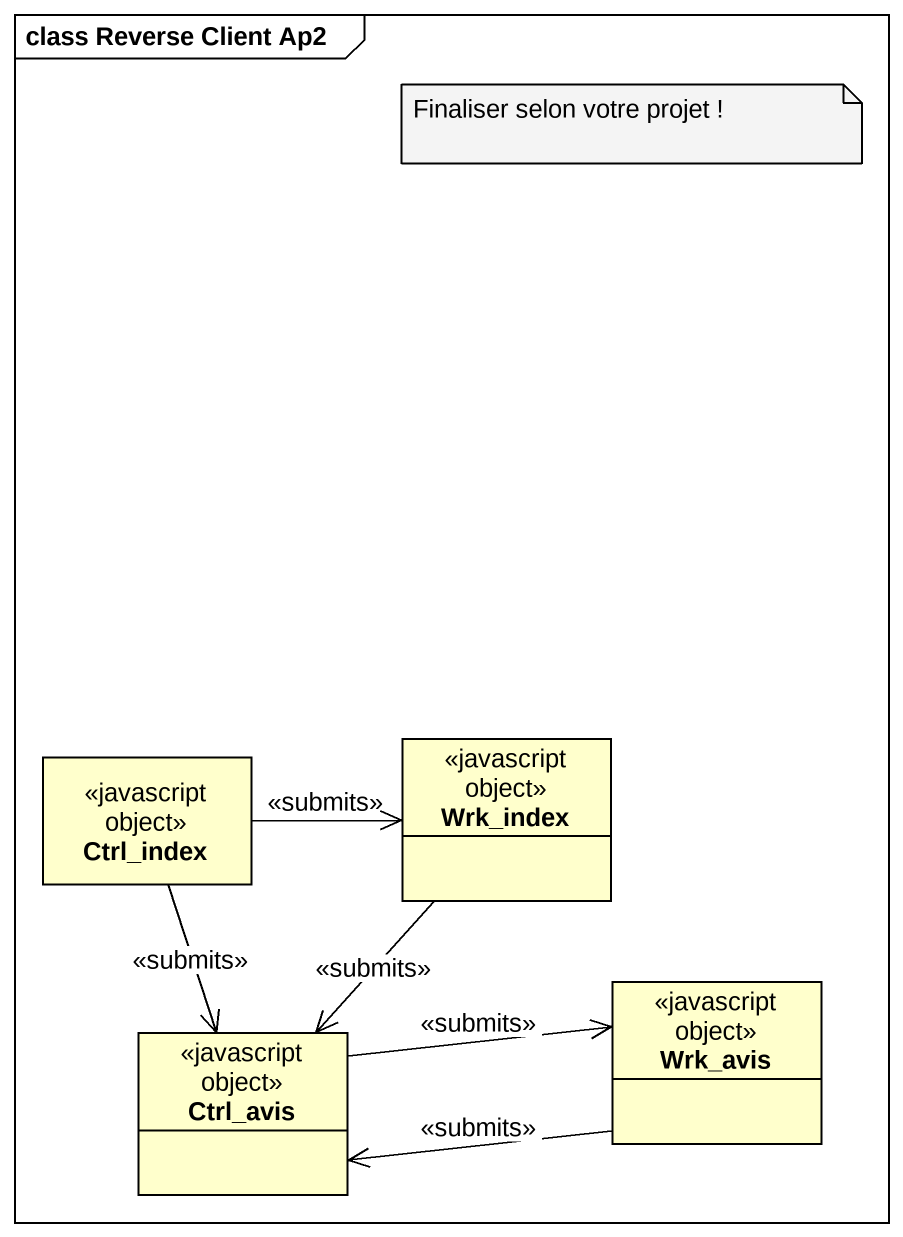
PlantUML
@startuml
mainframe class Reverse Client Ap2
hide circle
hide empty members
class Ctrl_index <<javascript object>>
class Wrk_index <<javascript object>>
class Wrk_avis <<javascript object>>
class Ctrl_avis <<javascript object>>
Ctrl_index -right-> Wrk_index : <<submits>>
Ctrl_index --> Ctrl_avis : <<submits>>
Wrk_index --> Ctrl_avis : <<submits>>
Wrk_avis -left-> Ctrl_avis : <<submits>>
Ctrl_avis -right-> Wrk_avis : <<submits>>
note as N1
  Finaliser selon votre projet !
end note
@enduml
